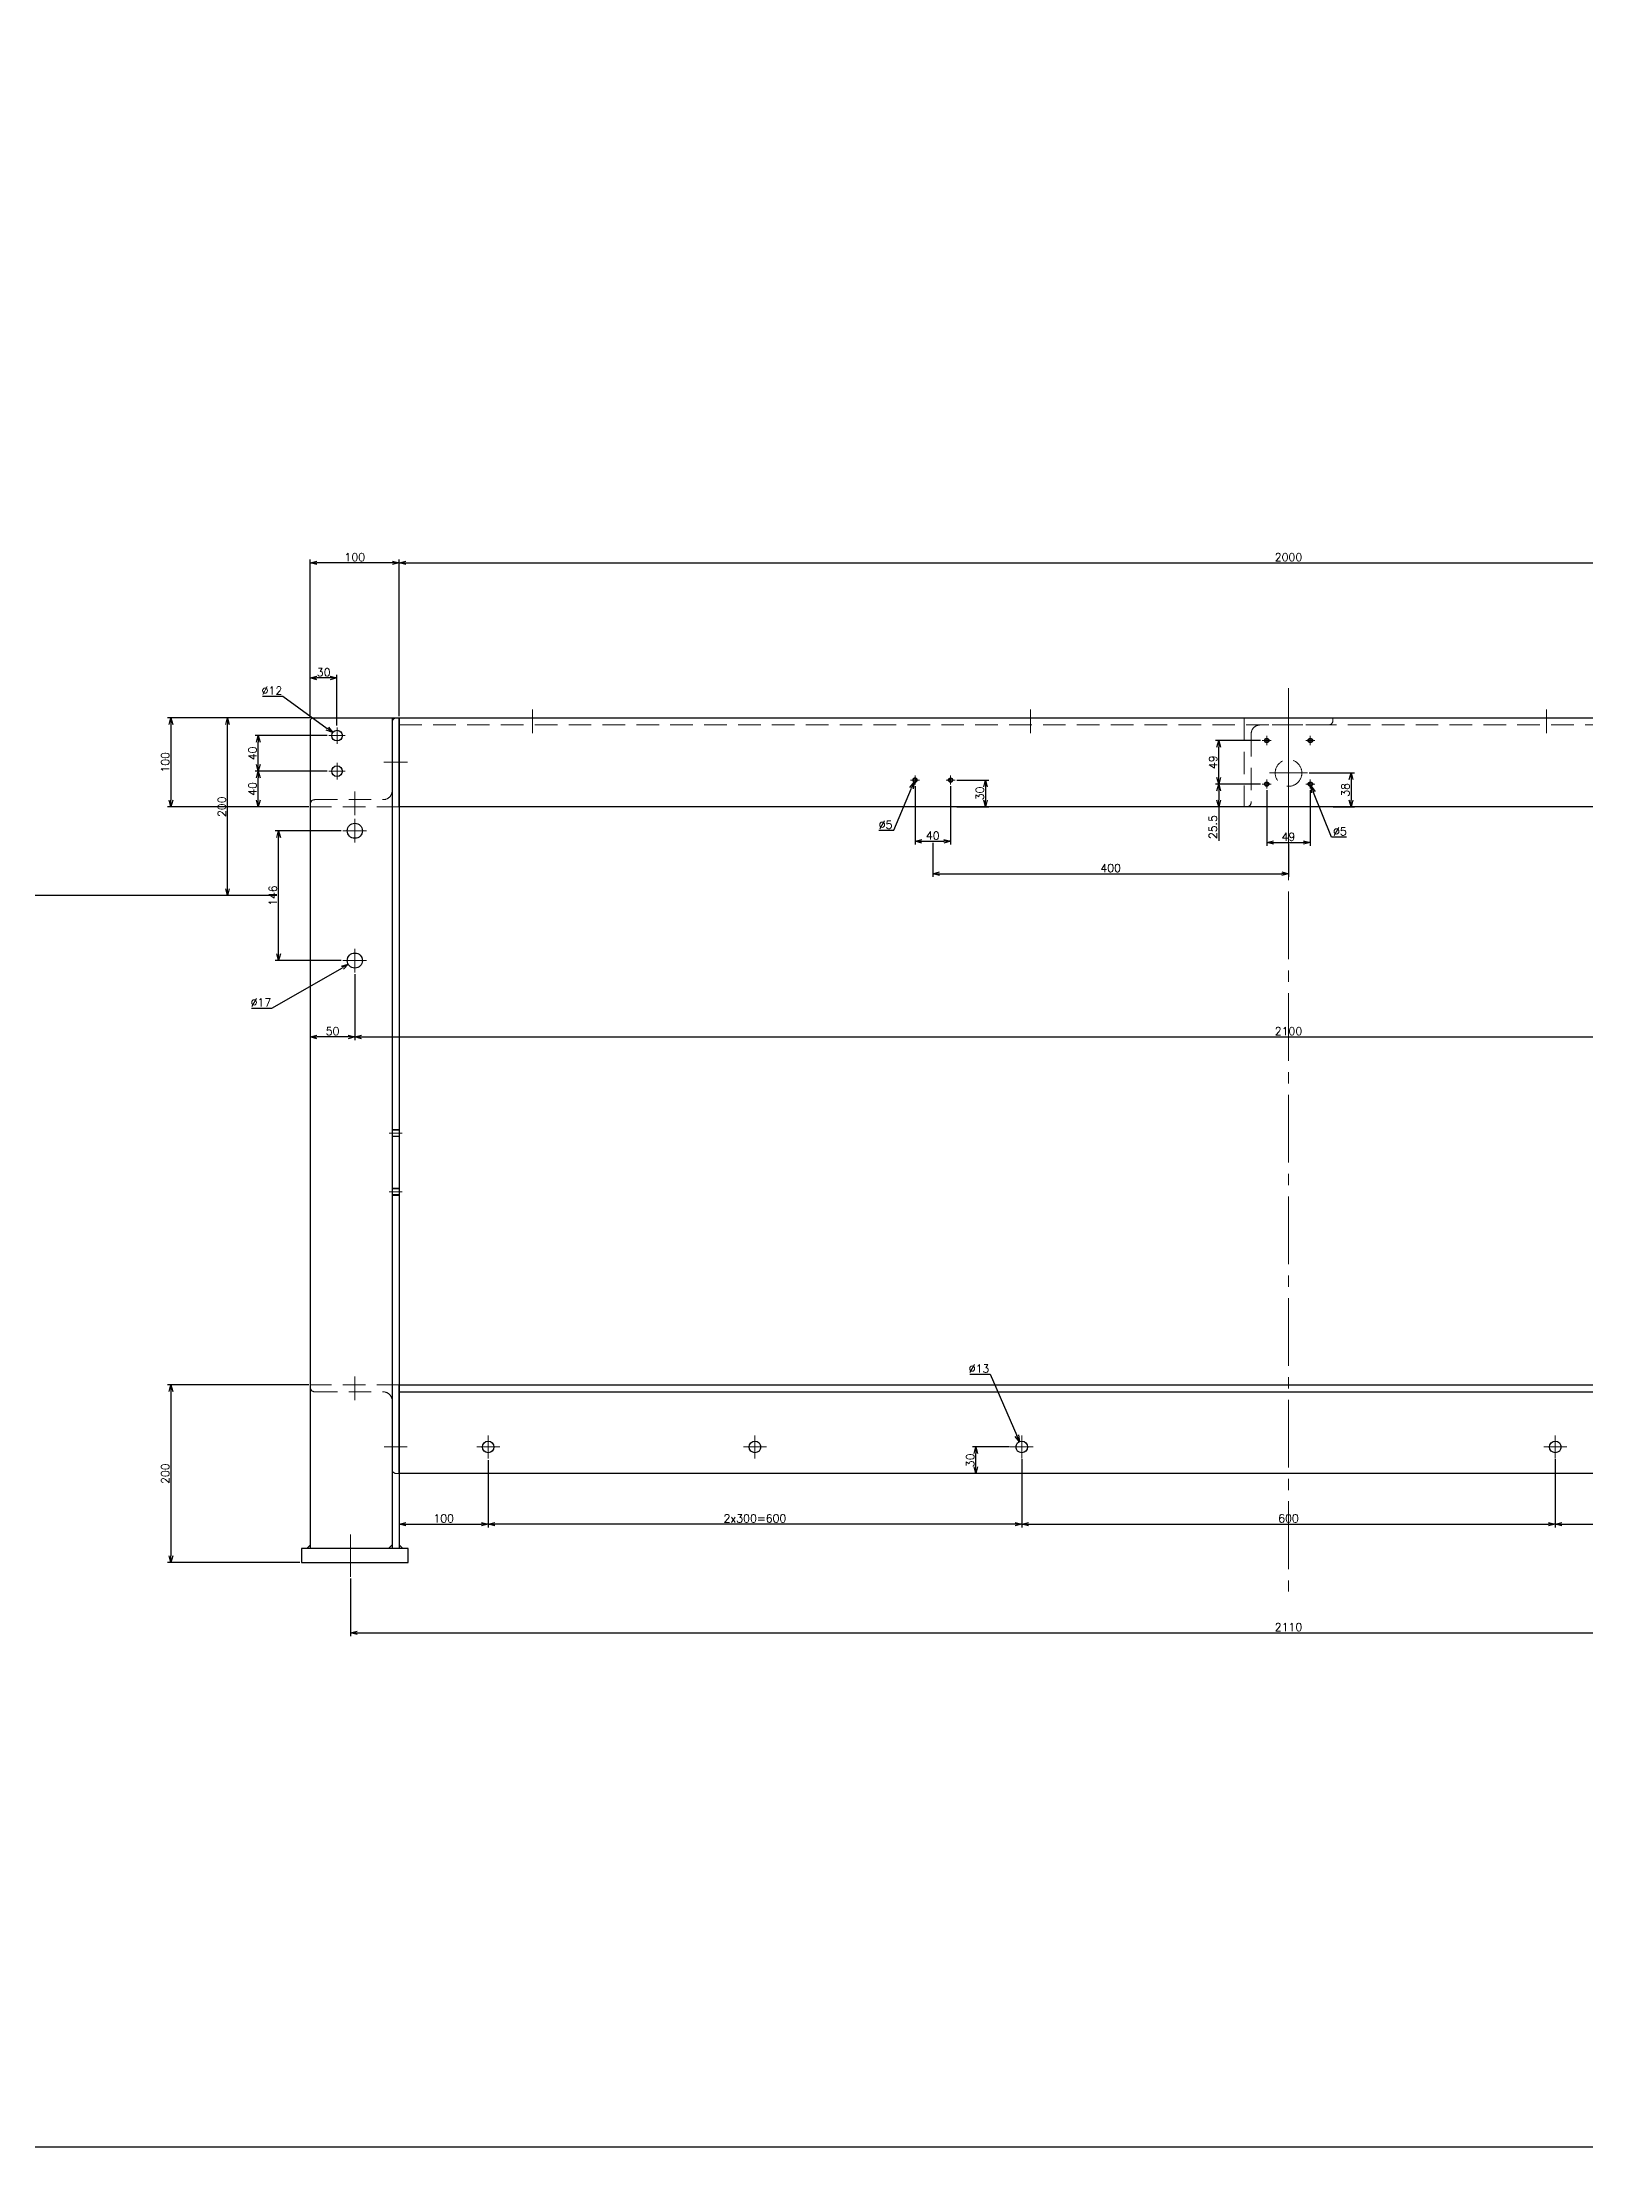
# Model space of a CAD drawing. Header units: millimetres. Extents: x -8731 to 85711, y -14522 to 31379.
# Drawn here: x -1410 to 326, y -12883 to -10516 of the extents above; entities that cross this region are included whole.
import ezdxf

# ---------------------------------------------------------------- set-up
doc = ezdxf.new("R2010")
doc.units = ezdxf.units.MM
doc.header["$LTSCALE"] = 4
doc.header["$PDMODE"] = 99
doc.header["$PDSIZE"] = 1
doc.linetypes.add('CENTER2', pattern=[28.575, 19.05, -3.175, 3.175, -3.175])
doc.linetypes.add('HIDDEN', pattern=[9.525, 6.35, -3.175])
for name, color, linetype, lineweight in [('04_HIDDEN', 2, 'HIDDEN', 13), ('05_CENTER', 4, 'CENTER2', 13), ('08_DIM', 3, 'Continuous', 13)]:
    doc.layers.add(name, color=color, linetype=linetype, lineweight=lineweight)
doc.styles.add('KSS_TXT', font='txt.shx', dxfattribs={"bigfont": 'extfont2.shx'})
doc.dimstyles.new('KSS_DIM', dxfattribs={"dimscale": 3, "dimtxt": 3, "dimasz": 2.5, "dimexe": 1.25, "dimexo": 0.625, "dimtad": 1, "dimdsep": 46, "dimtxsty": 'KSS_TXT', "dimblk": 'OPEN30', "dimcen": 0, "dimazin": 2, "dimtfac": 0.75, "dimtmove": 0, "dimatfit": 3, "dimldrblk": 'OPEN30', "dimfxl": 1, "dimtolj": 1, "dimarcsym": 0})
doc.dimstyles.new('KSS_DIM$3', dxfattribs={"dimscale": 3, "dimtxt": 3, "dimasz": 2.5, "dimexe": 1.25, "dimexo": 0.625, "dimtad": 1, "dimtih": 1, "dimtoh": 1, "dimdsep": 46, "dimtxsty": 'KSS_TXT', "dimblk": 'OPEN30', "dimcen": 0, "dimazin": 2, "dimtfac": 0.75, "dimtofl": 0, "dimtmove": 0, "dimatfit": 3, "dimldrblk": 'OPEN30', "dimfxl": 1, "dimtolj": 1, "dimarcsym": 0})

# ---------------------------------------------------------------- blocks, each defined once
blk = doc.blocks.new('_Open30')
at = {"color": 0, "linetype": 'ByBlock', "lineweight": -2}
for p, q in [((-1, 0.27), (0, 0)), ((0, 0), (-1, -0.27)), ((0, 0), (-1, 0))]:
    blk.add_line(p, q, dxfattribs=at)
blk = doc.blocks.new('*D882')
at = {"layer": '08_DIM', "color": 0, "lineweight": -2, "transparency": 16777216}
for p, q in [((291.9, -12109.8), (291.9, -12186.5)), ((891.9, -12110.7), (891.9, -12186.5)), ((299.4, -12182.7), (884.4, -12182.7))]:
    blk.add_line(p, q, dxfattribs=at)
at = {"layer": 'Defpoints', "color": 0, "transparency": 16777216}
for p in [(291.9, -12108), (891.9, -12108.8), (891.9, -12182.7)]:
    blk.add_point(p, dxfattribs=at)
at = {"layer": '08_DIM', "color": 0, "lineweight": -2, "transparency": 16777216, "xscale": 7.5, "yscale": 7.5, "zscale": 7.5, "rotation": 180}
blk.add_blockref('_Open30', (291.9, -12182.7), dxfattribs=at)
at = {"layer": '08_DIM', "color": 0, "lineweight": -2, "transparency": 16777216, "xscale": 7.5, "yscale": 7.5, "zscale": 7.5}
blk.add_blockref('_Open30', (891.9, -12182.7), dxfattribs=at)
at = {"layer": '08_DIM', "color": 0, "transparency": 16777216, "insert": (591.9, -12176.3), "char_height": 9, "attachment_point": 5, "style": 'KSS_TXT'}
blk.add_mtext('\\A1;2x300=600', dxfattribs=at)
blk = doc.blocks.new('*D883')
at = {"layer": '08_DIM', "color": 0, "lineweight": -2, "transparency": 16777216}
for p, q in [((-908.1, -12110.7), (-908.1, -12186.5)), ((-1008.1, -12147.8), (-1008.1, -12186.5)), ((-1000.6, -12182.7), (-915.6, -12182.7))]:
    blk.add_line(p, q, dxfattribs=at)
at = {"layer": 'Defpoints', "color": 0, "transparency": 16777216}
for p in [(-908.1, -12108.8), (-1008.1, -12145.9), (-908.1, -12182.7)]:
    blk.add_point(p, dxfattribs=at)
at = {"layer": '08_DIM', "color": 0, "lineweight": -2, "transparency": 16777216, "xscale": 7.5, "yscale": 7.5, "zscale": 7.5, "rotation": 180}
blk.add_blockref('_Open30', (-1008.1, -12182.7), dxfattribs=at)
at = {"layer": '08_DIM', "color": 0, "lineweight": -2, "transparency": 16777216, "xscale": 7.5, "yscale": 7.5, "zscale": 7.5}
blk.add_blockref('_Open30', (-908.1, -12182.7), dxfattribs=at)
at = {"layer": '08_DIM', "color": 0, "transparency": 16777216, "insert": (-958.1, -12176.3), "char_height": 9, "attachment_point": 5, "style": 'KSS_TXT'}
blk.add_mtext('\\A1;100', dxfattribs=at)
blk = doc.blocks.new('*D884')
at = {"layer": '08_DIM', "color": 0, "lineweight": -2, "transparency": 16777216}
for p, q in [((-366.6, -12014.2), (-343.7, -12014.2)), ((-343.7, -12014.2), (-313.7, -12083.1))]:
    blk.add_line(p, q, dxfattribs=at)
at = {"layer": 'Defpoints', "color": 0, "transparency": 16777216}
for p in [(-310.7, -12090), (-305.5, -12101.9)]:
    blk.add_point(p, dxfattribs=at)
at = {"layer": '08_DIM', "color": 0, "lineweight": -2, "transparency": 16777216, "xscale": 7.5, "yscale": 7.5, "zscale": 7.5, "rotation": 293.5794927946794}
blk.add_blockref('_Open30', (-310.7, -12090), dxfattribs=at)
at = {"layer": '08_DIM', "color": 0, "transparency": 16777216, "insert": (-356.1, -12007.8), "char_height": 9, "attachment_point": 5, "style": 'KSS_TXT'}
blk.add_mtext('\\A1;%%C13', dxfattribs=at)
blk = doc.blocks.new('*D885')
at = {"layer": '08_DIM', "color": 0, "lineweight": -2, "transparency": 16777216}
for p, q in [((-322, -12095.9), (-363.4, -12095.9)), ((-359.7, -12118.4), (-359.7, -12103.4)), ((-357.8, -12125.9), (-363.4, -12125.9))]:
    blk.add_line(p, q, dxfattribs=at)
at = {"layer": 'Defpoints', "color": 0, "transparency": 16777216}
for p in [(-359.7, -12095.9), (-320.1, -12095.9), (-355.9, -12125.9)]:
    blk.add_point(p, dxfattribs=at)
at = {"layer": '08_DIM', "color": 0, "lineweight": -2, "transparency": 16777216, "xscale": 7.5, "yscale": 7.5, "zscale": 7.5}
for p, rotation in [((-359.7, -12095.9), 90), ((-359.7, -12125.9), 270)]:
    blk.add_blockref('_Open30', p, dxfattribs=dict(at, rotation=rotation))
at = {"layer": '08_DIM', "color": 0, "transparency": 16777216, "insert": (-366, -12110.9), "char_height": 9, "attachment_point": 5, "rotation": 90, "style": 'KSS_TXT'}
blk.add_mtext('\\A1;30', dxfattribs=at)
blk = doc.blocks.new('*D886')
at = {"layer": '08_DIM', "color": 0, "lineweight": -2, "transparency": 16777216}
for p, q in [((-908.1, -12110.7), (-908.1, -12186.5)), ((-308.1, -12109.8), (-308.1, -12186.5)), ((-315.6, -12182.7), (-900.6, -12182.7))]:
    blk.add_line(p, q, dxfattribs=at)
at = {"layer": 'Defpoints', "color": 0, "transparency": 16777216}
for p in [(-908.1, -12108.8), (-308.1, -12108), (-908.1, -12182.7)]:
    blk.add_point(p, dxfattribs=at)
at = {"layer": '08_DIM', "color": 0, "lineweight": -2, "transparency": 16777216, "xscale": 7.5, "yscale": 7.5, "zscale": 7.5, "rotation": 180}
blk.add_blockref('_Open30', (-908.1, -12182.7), dxfattribs=at)
at = {"layer": '08_DIM', "color": 0, "lineweight": -2, "transparency": 16777216, "xscale": 7.5, "yscale": 7.5, "zscale": 7.5}
blk.add_blockref('_Open30', (-308.1, -12182.7), dxfattribs=at)
at = {"layer": '08_DIM', "color": 0, "transparency": 16777216, "insert": (-608.1, -12176.3), "char_height": 9, "attachment_point": 5, "style": 'KSS_TXT'}
blk.add_mtext('\\A1;2x300=600', dxfattribs=at)
blk = doc.blocks.new('*D887')
at = {"layer": '08_DIM', "color": 0, "lineweight": -2, "transparency": 16777216}
for p, q in [((-308.1, -12109.8), (-308.1, -12186.5)), ((291.9, -12110.7), (291.9, -12186.5)), ((-300.6, -12182.7), (284.4, -12182.7))]:
    blk.add_line(p, q, dxfattribs=at)
at = {"layer": 'Defpoints', "color": 0, "transparency": 16777216}
for p in [(-308.1, -12108), (291.9, -12108.8), (291.9, -12182.7)]:
    blk.add_point(p, dxfattribs=at)
at = {"layer": '08_DIM', "color": 0, "lineweight": -2, "transparency": 16777216, "xscale": 7.5, "yscale": 7.5, "zscale": 7.5, "rotation": 180}
blk.add_blockref('_Open30', (-308.1, -12182.7), dxfattribs=at)
at = {"layer": '08_DIM', "color": 0, "lineweight": -2, "transparency": 16777216, "xscale": 7.5, "yscale": 7.5, "zscale": 7.5}
blk.add_blockref('_Open30', (291.9, -12182.7), dxfattribs=at)
at = {"layer": '08_DIM', "color": 0, "transparency": 16777216, "insert": (-8.1, -12176.3), "char_height": 9, "attachment_point": 5, "style": 'KSS_TXT'}
blk.add_mtext('\\A1;600', dxfattribs=at)
blk = doc.blocks.new('*D1525')
at = {"layer": '08_DIM', "color": 0, "lineweight": -2, "transparency": 16777216}
for p, q in [((-1107.9, -11275.9), (-1268.6, -11275.9)), ((-1264.8, -11283.4), (-1264.8, -11368.4)), ((-1109.9, -11375.9), (-1268.6, -11375.9))]:
    blk.add_line(p, q, dxfattribs=at)
at = {"layer": 'Defpoints', "color": 0, "transparency": 16777216}
for p in [(-1106.1, -11275.9), (-1264.8, -11375.9), (-1108.1, -11375.9)]:
    blk.add_point(p, dxfattribs=at)
at = {"layer": '08_DIM', "color": 0, "lineweight": -2, "transparency": 16777216, "xscale": 7.5, "yscale": 7.5, "zscale": 7.5}
for p, rotation in [((-1264.8, -11275.9), 90), ((-1264.8, -11375.9), 270)]:
    blk.add_blockref('_Open30', p, dxfattribs=dict(at, rotation=rotation))
at = {"layer": '08_DIM', "color": 0, "transparency": 16777216, "insert": (-1271.2, -11325.9), "char_height": 9, "attachment_point": 5, "rotation": 90, "style": 'KSS_TXT'}
blk.add_mtext('\\A1;100', dxfattribs=at)
blk = doc.blocks.new('*D1536')
at = {"layer": '08_DIM', "color": 0, "lineweight": -2, "transparency": 16777216}
for p, q in [((-1151.2, -11602.3), (-1071.9, -11556.9)), ((-1174.1, -11602.3), (-1151.2, -11602.3))]:
    blk.add_line(p, q, dxfattribs=at)
at = {"layer": 'Defpoints', "color": 0, "transparency": 16777216}
for p in [(-1050.7, -11544.7), (-1065.4, -11553.1)]:
    blk.add_point(p, dxfattribs=at)
at = {"layer": '08_DIM', "color": 0, "lineweight": -2, "transparency": 16777216, "xscale": 7.5, "yscale": 7.5, "zscale": 7.5, "rotation": 29.81758323236708}
blk.add_blockref('_Open30', (-1065.4, -11553.1), dxfattribs=at)
at = {"layer": '08_DIM', "color": 0, "transparency": 16777216, "insert": (-1163.6, -11595.9), "char_height": 9, "attachment_point": 5, "style": 'KSS_TXT'}
blk.add_mtext('\\A1;%%C17', dxfattribs=at)
blk = doc.blocks.new('*D1648')
at = {"layer": '08_DIM', "color": 0, "lineweight": -2, "transparency": 16777216}
for p, q in [((-1145.7, -11475.9), (-1597.5, -11475.9)), ((-1593.7, -11768.4), (-1593.7, -11483.4)), ((-1929.7, -11775.9), (-1590, -11775.9))]:
    blk.add_line(p, q, dxfattribs=at)
at = {"layer": 'Defpoints', "color": 0, "transparency": 16777216}
for p in [(-1593.7, -11475.9), (-1143.8, -11475.9), (-1931.6, -11775.9)]:
    blk.add_point(p, dxfattribs=at)
at = {"layer": '08_DIM', "color": 0, "lineweight": -2, "transparency": 16777216, "xscale": 7.5, "yscale": 7.5, "zscale": 7.5}
for p, rotation in [((-1593.7, -11475.9), 90), ((-1593.7, -11775.9), 270)]:
    blk.add_blockref('_Open30', p, dxfattribs=dict(at, rotation=rotation))
at = {"layer": '08_DIM', "color": 0, "transparency": 16777216, "insert": (-1600.1, -11625.9), "char_height": 9, "attachment_point": 5, "rotation": 90, "style": 'KSS_TXT'}
blk.add_mtext('\\A1;300', dxfattribs=at)
blk = doc.blocks.new('*D1673')
at = {"layer": '08_DIM', "color": 0, "lineweight": -2, "transparency": 16777216}
for p, q in [((-1063.1, -12243.8), (-1063.1, -12308.6)), ((1046.9, -12243.8), (1046.9, -12308.6)), ((-1055.6, -12304.9), (1039.4, -12304.9))]:
    blk.add_line(p, q, dxfattribs=at)
at = {"layer": 'Defpoints', "color": 0, "transparency": 16777216}
for p in [(-1063.1, -12242), (1046.9, -12242), (1046.9, -12304.9)]:
    blk.add_point(p, dxfattribs=at)
at = {"layer": '08_DIM', "color": 0, "lineweight": -2, "transparency": 16777216, "xscale": 7.5, "yscale": 7.5, "zscale": 7.5, "rotation": 180}
blk.add_blockref('_Open30', (-1063.1, -12304.9), dxfattribs=at)
at = {"layer": '08_DIM', "color": 0, "lineweight": -2, "transparency": 16777216, "xscale": 7.5, "yscale": 7.5, "zscale": 7.5}
blk.add_blockref('_Open30', (1046.9, -12304.9), dxfattribs=at)
at = {"layer": '08_DIM', "color": 0, "transparency": 16777216, "insert": (-8.1, -12298.5), "char_height": 9, "attachment_point": 5, "style": 'KSS_TXT'}
blk.add_mtext('\\A1;2110', dxfattribs=at)
blk = doc.blocks.new('*D1686')
at = {"layer": '08_DIM', "color": 0, "lineweight": -2, "transparency": 16777216}
for p, q in [((-1109.9, -12025.9), (-1268.6, -12025.9)), ((-1264.8, -12033.4), (-1264.8, -12218.4)), ((-1119.9, -12225.9), (-1268.6, -12225.9))]:
    blk.add_line(p, q, dxfattribs=at)
at = {"layer": 'Defpoints', "color": 0, "transparency": 16777216}
for p in [(-1108.1, -12025.9), (-1264.8, -12225.9), (-1118.1, -12225.9)]:
    blk.add_point(p, dxfattribs=at)
at = {"layer": '08_DIM', "color": 0, "lineweight": -2, "transparency": 16777216, "xscale": 7.5, "yscale": 7.5, "zscale": 7.5}
for p, rotation in [((-1264.8, -12025.9), 90), ((-1264.8, -12225.9), 270)]:
    blk.add_blockref('_Open30', p, dxfattribs=dict(at, rotation=rotation))
at = {"layer": '08_DIM', "color": 0, "transparency": 16777216, "insert": (-1271.2, -12125.9), "char_height": 9, "attachment_point": 5, "rotation": 90, "style": 'KSS_TXT'}
blk.add_mtext('\\A1;200', dxfattribs=at)
blk = doc.blocks.new('*D1825')
at = {"layer": '08_DIM', "color": 0, "lineweight": -2, "transparency": 16777216}
for p, q in [((-1107.9, -11275.9), (-1204.9, -11275.9)), ((-1201.2, -11468.4), (-1201.2, -11283.4)), ((-1145.7, -11475.9), (-1204.9, -11475.9))]:
    blk.add_line(p, q, dxfattribs=at)
at = {"layer": 'Defpoints', "color": 0, "transparency": 16777216}
for p in [(-1201.2, -11275.9), (-1106.1, -11275.9), (-1143.8, -11475.9)]:
    blk.add_point(p, dxfattribs=at)
at = {"layer": '08_DIM', "color": 0, "lineweight": -2, "transparency": 16777216, "xscale": 7.5, "yscale": 7.5, "zscale": 7.5}
for p, rotation in [((-1201.2, -11275.9), 90), ((-1201.2, -11475.9), 270)]:
    blk.add_blockref('_Open30', p, dxfattribs=dict(at, rotation=rotation))
at = {"layer": '08_DIM', "color": 0, "transparency": 16777216, "insert": (-1207.6, -11375.9), "char_height": 9, "attachment_point": 5, "rotation": 90, "style": 'KSS_TXT'}
blk.add_mtext('\\A1;200', dxfattribs=at)
blk = doc.blocks.new('*D1826')
at = {"layer": '08_DIM', "color": 0, "lineweight": -2, "transparency": 16777216}
for p, q in [((-1073.3, -11402.9), (-1147.6, -11402.9)), ((-1143.8, -11541.4), (-1143.8, -11410.4)), ((-1073.3, -11548.9), (-1147.6, -11548.9))]:
    blk.add_line(p, q, dxfattribs=at)
at = {"layer": 'Defpoints', "color": 0, "transparency": 16777216}
for p in [(-1143.8, -11402.9), (-1071.4, -11402.9), (-1071.4, -11548.9)]:
    blk.add_point(p, dxfattribs=at)
at = {"layer": '08_DIM', "color": 0, "lineweight": -2, "transparency": 16777216, "xscale": 7.5, "yscale": 7.5, "zscale": 7.5}
for p, rotation in [((-1143.8, -11402.9), 90), ((-1143.8, -11548.9), 270)]:
    blk.add_blockref('_Open30', p, dxfattribs=dict(at, rotation=rotation))
at = {"layer": '08_DIM', "color": 0, "transparency": 16777216, "insert": (-1150.2, -11475.9), "char_height": 9, "attachment_point": 5, "rotation": 90, "style": 'KSS_TXT'}
blk.add_mtext('\\A1;146', dxfattribs=at)
blk = doc.blocks.new('*D1827')
at = {"layer": '08_DIM', "color": 0, "lineweight": -2, "transparency": 16777216}
for p, q in [((-1108.1, -11564.1), (-1108.1, -11638.5)), ((-1058.1, -11564.1), (-1058.1, -11638.5)), ((-1065.6, -11634.7), (-1100.6, -11634.7))]:
    blk.add_line(p, q, dxfattribs=at)
at = {"layer": 'Defpoints', "color": 0, "transparency": 16777216}
for p in [(-1108.1, -11562.2), (-1058.1, -11562.2), (-1108.1, -11634.7)]:
    blk.add_point(p, dxfattribs=at)
at = {"layer": '08_DIM', "color": 0, "lineweight": -2, "transparency": 16777216, "xscale": 7.5, "yscale": 7.5, "zscale": 7.5, "rotation": 180}
blk.add_blockref('_Open30', (-1108.1, -11634.7), dxfattribs=at)
at = {"layer": '08_DIM', "color": 0, "lineweight": -2, "transparency": 16777216, "xscale": 7.5, "yscale": 7.5, "zscale": 7.5}
blk.add_blockref('_Open30', (-1058.1, -11634.7), dxfattribs=at)
at = {"layer": '08_DIM', "color": 0, "transparency": 16777216, "insert": (-1083.1, -11628.3), "char_height": 9, "attachment_point": 5, "style": 'KSS_TXT'}
blk.add_mtext('\\A1;50', dxfattribs=at)
blk = doc.blocks.new('*D1828')
at = {"layer": '08_DIM', "color": 0, "lineweight": -2, "transparency": 16777216}
for p, q in [((-1058.1, -11564.1), (-1058.1, -11638.5)), ((1041.9, -11564.1), (1041.9, -11638.5)), ((-1050.6, -11634.7), (1034.4, -11634.7))]:
    blk.add_line(p, q, dxfattribs=at)
at = {"layer": 'Defpoints', "color": 0, "transparency": 16777216}
for p in [(-1058.1, -11562.2), (1041.9, -11562.2), (1041.9, -11634.7)]:
    blk.add_point(p, dxfattribs=at)
at = {"layer": '08_DIM', "color": 0, "lineweight": -2, "transparency": 16777216, "xscale": 7.5, "yscale": 7.5, "zscale": 7.5, "rotation": 180}
blk.add_blockref('_Open30', (-1058.1, -11634.7), dxfattribs=at)
at = {"layer": '08_DIM', "color": 0, "lineweight": -2, "transparency": 16777216, "xscale": 7.5, "yscale": 7.5, "zscale": 7.5}
blk.add_blockref('_Open30', (1041.9, -11634.7), dxfattribs=at)
at = {"layer": '08_DIM', "color": 0, "transparency": 16777216, "insert": (-8.1, -11628.3), "char_height": 9, "attachment_point": 5, "style": 'KSS_TXT'}
blk.add_mtext('\\A1;2100', dxfattribs=at)
blk = doc.blocks.new('*D1829')
at = {"layer": '08_DIM', "color": 0, "lineweight": -2, "transparency": 16777216}
for p, q in [((-1008.1, -11274), (-1008.1, -11097.8)), ((991.9, -11274), (991.9, -11097.8)), ((-1000.6, -11101.6), (984.4, -11101.6))]:
    blk.add_line(p, q, dxfattribs=at)
at = {"layer": 'Defpoints', "color": 0, "transparency": 16777216}
for p in [(991.9, -11101.6), (-1008.1, -11275.9), (991.9, -11275.9)]:
    blk.add_point(p, dxfattribs=at)
at = {"layer": '08_DIM', "color": 0, "lineweight": -2, "transparency": 16777216, "xscale": 7.5, "yscale": 7.5, "zscale": 7.5, "rotation": 180}
blk.add_blockref('_Open30', (-1008.1, -11101.6), dxfattribs=at)
at = {"layer": '08_DIM', "color": 0, "lineweight": -2, "transparency": 16777216, "xscale": 7.5, "yscale": 7.5, "zscale": 7.5}
blk.add_blockref('_Open30', (991.9, -11101.6), dxfattribs=at)
at = {"layer": '08_DIM', "color": 0, "transparency": 16777216, "insert": (-8.1, -11095.2), "char_height": 9, "attachment_point": 5, "style": 'KSS_TXT'}
blk.add_mtext('\\A1;2000', dxfattribs=at)
blk = doc.blocks.new('*D1830')
at = {"layer": '08_DIM', "color": 0, "lineweight": -2, "transparency": 16777216}
for p, q in [((-1108.1, -11276), (-1108.1, -11097.8)), ((-1008.1, -11274), (-1008.1, -11097.8)), ((-1015.6, -11101.6), (-1100.6, -11101.6))]:
    blk.add_line(p, q, dxfattribs=at)
at = {"layer": 'Defpoints', "color": 0, "transparency": 16777216}
for p in [(-1108.1, -11101.6), (-1108.1, -11277.9), (-1008.1, -11275.9)]:
    blk.add_point(p, dxfattribs=at)
at = {"layer": '08_DIM', "color": 0, "lineweight": -2, "transparency": 16777216, "xscale": 7.5, "yscale": 7.5, "zscale": 7.5, "rotation": 180}
blk.add_blockref('_Open30', (-1108.1, -11101.6), dxfattribs=at)
at = {"layer": '08_DIM', "color": 0, "lineweight": -2, "transparency": 16777216, "xscale": 7.5, "yscale": 7.5, "zscale": 7.5}
blk.add_blockref('_Open30', (-1008.1, -11101.6), dxfattribs=at)
at = {"layer": '08_DIM', "color": 0, "transparency": 16777216, "insert": (-1058.1, -11095.2), "char_height": 9, "attachment_point": 5, "style": 'KSS_TXT'}
blk.add_mtext('\\A1;100', dxfattribs=at)
blk = doc.blocks.new('*D1831')
at = {"layer": '08_DIM', "color": 0, "lineweight": -2, "transparency": 16777216}
for p, q in [((-39.5, -11301.4), (-90.3, -11301.4)), ((-86.6, -11342.9), (-86.6, -11308.9)), ((-39.5, -11350.4), (-90.3, -11350.4))]:
    blk.add_line(p, q, dxfattribs=at)
at = {"layer": 'Defpoints', "color": 0, "transparency": 16777216}
for p in [(-86.6, -11301.4), (-37.6, -11301.4), (-37.6, -11350.4)]:
    blk.add_point(p, dxfattribs=at)
at = {"layer": '08_DIM', "color": 0, "lineweight": -2, "transparency": 16777216, "xscale": 7.5, "yscale": 7.5, "zscale": 7.5}
for p, rotation in [((-86.6, -11301.4), 90), ((-86.6, -11350.4), 270)]:
    blk.add_blockref('_Open30', p, dxfattribs=dict(at, rotation=rotation))
at = {"layer": '08_DIM', "color": 0, "transparency": 16777216, "insert": (-92.9, -11325.9), "char_height": 9, "attachment_point": 5, "rotation": 90, "style": 'KSS_TXT'}
blk.add_mtext('\\A1;49', dxfattribs=at)
blk = doc.blocks.new('*D1832')
at = {"layer": '08_DIM', "color": 0, "lineweight": -2, "transparency": 16777216}
for p, q in [((-39.5, -11350.4), (-90.3, -11350.4)), ((-86.6, -11357.9), (-86.6, -11368.4)), ((-39.5, -11375.9), (-90.3, -11375.9)), ((-86.6, -11375.9), (-86.6, -11414.2))]:
    blk.add_line(p, q, dxfattribs=at)
at = {"layer": 'Defpoints', "color": 0, "transparency": 16777216}
for p in [(-37.6, -11350.4), (-86.6, -11375.9), (-37.6, -11375.9)]:
    blk.add_point(p, dxfattribs=at)
at = {"layer": '08_DIM', "color": 0, "lineweight": -2, "transparency": 16777216, "xscale": 7.5, "yscale": 7.5, "zscale": 7.5}
for p, rotation in [((-86.6, -11350.4), 90), ((-86.6, -11375.9), 270)]:
    blk.add_blockref('_Open30', p, dxfattribs=dict(at, rotation=rotation))
at = {"layer": '08_DIM', "color": 0, "transparency": 16777216, "insert": (-93, -11398.8), "char_height": 9, "attachment_point": 5, "rotation": 90, "style": 'KSS_TXT'}
blk.add_mtext('\\A1;25.5', dxfattribs=at)
blk = doc.blocks.new('*D1833')
at = {"layer": '08_DIM', "color": 0, "lineweight": -2, "transparency": 16777216}
for p, q in [((15.1, -11337.9), (66.1, -11337.9)), ((62.3, -11345.4), (62.3, -11368.4)), ((42.1, -11375.9), (66.1, -11375.9))]:
    blk.add_line(p, q, dxfattribs=at)
at = {"layer": 'Defpoints', "color": 0, "transparency": 16777216}
for p in [(13.2, -11337.9), (40.3, -11375.9), (62.3, -11375.9)]:
    blk.add_point(p, dxfattribs=at)
at = {"layer": '08_DIM', "color": 0, "lineweight": -2, "transparency": 16777216, "xscale": 7.5, "yscale": 7.5, "zscale": 7.5}
for p, rotation in [((62.3, -11337.9), 90), ((62.3, -11375.9), 270)]:
    blk.add_blockref('_Open30', p, dxfattribs=dict(at, rotation=rotation))
at = {"layer": '08_DIM', "color": 0, "transparency": 16777216, "insert": (55.9, -11356.9), "char_height": 9, "attachment_point": 5, "rotation": 90, "style": 'KSS_TXT'}
blk.add_mtext('\\A1;38', dxfattribs=at)
blk = doc.blocks.new('*D1834')
at = {"layer": '08_DIM', "color": 0, "lineweight": -2, "transparency": 16777216}
for p, q in [((-32.6, -11357.4), (-32.6, -11419.8)), ((16.4, -11357.4), (16.4, -11419.8)), ((-25.1, -11416.1), (8.9, -11416.1))]:
    blk.add_line(p, q, dxfattribs=at)
at = {"layer": 'Defpoints', "color": 0, "transparency": 16777216}
for p in [(-32.6, -11355.5), (16.4, -11355.5), (16.4, -11416.1)]:
    blk.add_point(p, dxfattribs=at)
at = {"layer": '08_DIM', "color": 0, "lineweight": -2, "transparency": 16777216, "xscale": 7.5, "yscale": 7.5, "zscale": 7.5, "rotation": 180}
blk.add_blockref('_Open30', (-32.6, -11416.1), dxfattribs=at)
at = {"layer": '08_DIM', "color": 0, "lineweight": -2, "transparency": 16777216, "xscale": 7.5, "yscale": 7.5, "zscale": 7.5}
blk.add_blockref('_Open30', (16.4, -11416.1), dxfattribs=at)
at = {"layer": '08_DIM', "color": 0, "transparency": 16777216, "insert": (-8.1, -11409.7), "char_height": 9, "attachment_point": 5, "style": 'KSS_TXT'}
blk.add_mtext('\\A1;49', dxfattribs=at)
blk = doc.blocks.new('A$C448B04A9_1_1_1')
at = {"color": 0}
for p, q in [((3, 100), (0, 100)), ((0, 0), (0, 100)), ((8, 18), (8, 95)), ((0, 0), (100, 0)), ((95, 8), (18, 8)), ((100, 3), (100, 0))]:
    blk.add_line(p, q, dxfattribs=at)
for centre, radius, start, end in [((3, 95), 5, 0, 90), ((18, 18), 10, 180, 270), ((95, 3), 5, 0, 90)]:
    blk.add_arc(centre, radius, start, end, dxfattribs=at)
blk = doc.blocks.new('M5tz_1_1_1')
at = {"color": 0}
for radius in [2.5, 2.5, 2]:
    blk.add_circle((0, 0), radius, dxfattribs=at)
blk.add_circle((0, 0), 2)
at = {"layer": '05_CENTER'}
for p, q in [((5.1, 0), (-5.1, 0)), ((0, -5.1), (0, 5.1))]:
    blk.add_line(p, q, dxfattribs=at)
blk = doc.blocks.new('A$C07C31A19_1_1_1')
at = {"color": 0}
for p, q in [((-1008, 950), (-1008, 16)), ((1008, 950), (1008, 16)), ((-1000, 192), (1000, 192))]:
    blk.add_line(p, q, dxfattribs=at)
for points in [[(-1098, 950), (-1000, 950), (-1000, 16), (-1100, 16), (-1100, 948)], [(-1000, 950), (1000, 950), (1000, 850), (-1000, 850)], [(1090, 950), (1000, 950), (1000, 16), (1100, 16), (1100, 940)], [(-1000, 200), (1000, 200), (1000, 100), (-1000, 100)], [(-1110, 0), (-990, 0), (-990, 16), (-1110, 16)], [(1110, 0), (990, 0), (990, 16), (1110, 16)]]:
    blk.add_lwpolyline(points, close=True, dxfattribs=at)
for centre, radius in [((-1070, 930), 6), ((-1070, 890), 6), ((-1050, 823), 8.5), ((1050, 823), 8.5), ((-1050, 677), 8.5), ((1050, 677), 8.5), ((-900, 130), 6.5), ((-600, 130), 6.5), ((-300, 130), 6.5), ((300, 130), 6.5), ((600, 130), 6.5), ((900, 130), 6.5)]:
    blk.add_circle(centre, radius, dxfattribs=at)
at = {"layer": '04_HIDDEN'}
for p, q in [((-1000, 942), (1000, 942)), ((-1000, 487), (-1008, 487)), ((-1000, 486.2), (-1008, 486.2)), ((-1000, 479.7), (-1008, 479.7)), ((-1000, 479), (-1008, 479)), ((1000, 487), (1008, 487)), ((1000, 486.2), (1008, 486.2)), ((1000, 479.7), (1008, 479.7)), ((1000, 479), (1008, 479)), ((-1000, 421), (-1008, 421)), ((-1000, 420.3), (-1008, 420.3)), ((-1000, 413.8), (-1008, 413.8)), ((-1000, 413), (-1008, 413)), ((1000, 421), (1008, 421)), ((1000, 420.3), (1008, 420.3)), ((1000, 413.8), (1008, 413.8)), ((1000, 413), (1008, 413))]:
    blk.add_line(p, q, dxfattribs=at)
blk.add_circle((0, 888), 15, dxfattribs=at)
at = {"layer": '05_CENTER'}
for p, q in [((0, 983.3), (0, -32.6)), ((-850, 932.7), (-850, 959.4)), ((-290, 932.7), (-290, 959.4)), ((290, 932.7), (290, 959.4)), ((850, 932.7), (850, 959.4)), ((-1060.7, 930), (-1079.3, 930)), ((-1070, 920.7), (-1070, 939.3)), ((-990.7, 900), (-1017.4, 900)), ((0, 866.7), (0, 909.3)), ((990.7, 900), (1017.4, 900)), ((-1060.7, 890), (-1079.3, 890)), ((-1070, 880.7), (-1070, 899.3)), ((21.3, 888), (-21.3, 888)), ((-1050, 840.7), (-1050, 867.3)), ((1050, 840.7), (1050, 867.3)), ((-1050, 809.7), (-1050, 836.3)), ((1050, 809.7), (1050, 836.3)), ((-1036.7, 823), (-1063.3, 823)), ((1036.7, 823), (1063.3, 823)), ((-1050, 663.7), (-1050, 690.3)), ((1050, 663.7), (1050, 690.3)), ((-1036.7, 677), (-1063.3, 677)), ((1036.7, 677), (1063.3, 677)), ((-996.6, 483), (-1011.4, 483)), ((996.6, 483), (1011.4, 483)), ((-996.6, 417), (-1011.4, 417)), ((996.6, 417), (1011.4, 417)), ((-1050, 182.7), (-1050, 209.3)), ((1050, 182.7), (1050, 209.3)), ((-900, 117.1), (-900, 142.9)), ((-600, 117.1), (-600, 142.9)), ((-300, 117.1), (-300, 142.9)), ((300, 117.1), (300, 142.9)), ((600, 117.1), (600, 142.9)), ((900, 117.1), (900, 142.9)), ((-1017, 130), (-991.3, 130)), ((-887.1, 130), (-912.9, 130)), ((-587.1, 130), (-612.9, 130)), ((-287.1, 130), (-312.9, 130)), ((287.1, 130), (312.9, 130)), ((587.1, 130), (612.9, 130)), ((887.1, 130), (912.9, 130)), ((1017, 130), (991.3, 130)), ((-1055, -16.1), (-1055, 31.6)), ((1055, -16.1), (1055, 31.6))]:
    blk.add_line(p, q, dxfattribs=at)
at = {"layer": '08_DIM'}
for points in [[(-1100, 16), (-1104, 16), (-1100, 20), (-1100, 20)], [(-1008, 16), (-1012, 16), (-1008, 20), (-1008, 20)], [(-1000, 16), (-996, 16), (-1000, 20), (-1000, 20)], [(1000, 16), (996, 16), (1000, 20), (1000, 20)], [(1008, 16), (1012, 16), (1008, 20), (1008, 20)], [(1100, 16), (1104, 16), (1100, 20), (1100, 20)]]:
    blk.add_lwpolyline(points, close=True, dxfattribs=at)
for p in [(-24.5, 924.5), (24.5, 924.5), (-380, 880), (-24.5, 875.5), (24.5, 875.5)]:
    blk.add_blockref('M5tz_1_1_1', p)
at = {"xscale": -1}
blk.add_blockref('M5tz_1_1_1', (-420, 880), dxfattribs=at)
at = {"layer": '04_HIDDEN', "xscale": -1}
blk.add_blockref('A$C448B04A9_1_1_1', (-1000, 850), dxfattribs=at)
at = {"layer": '04_HIDDEN', "xscale": -1, "rotation": 180}
for p in [(-50, 950), (1000, 200)]:
    blk.add_blockref('A$C448B04A9_1_1_1', p, dxfattribs=at)
at = {"layer": '04_HIDDEN'}
blk.add_blockref('A$C448B04A9_1_1_1', (1000, 850), dxfattribs=at)
at = {"layer": '04_HIDDEN', "rotation": 180}
blk.add_blockref('A$C448B04A9_1_1_1', (-1000, 200), dxfattribs=at)
blk = doc.blocks.new('*D2280')
at = {"layer": '08_DIM', "color": 0, "lineweight": -2, "transparency": 16777216}
for p, q in [((-1089.3, -11335.9), (-1170.3, -11335.9)), ((-1166.6, -11368.4), (-1166.6, -11343.4)), ((-1109.9, -11375.9), (-1170.3, -11375.9))]:
    blk.add_line(p, q, dxfattribs=at)
at = {"layer": 'Defpoints', "color": 0, "transparency": 16777216}
for p in [(-1166.6, -11335.9), (-1087.4, -11335.9), (-1108.1, -11375.9)]:
    blk.add_point(p, dxfattribs=at)
at = {"layer": '08_DIM', "color": 0, "lineweight": -2, "transparency": 16777216, "xscale": 7.5, "yscale": 7.5, "zscale": 7.5}
for p, rotation in [((-1166.6, -11335.9), 90), ((-1166.6, -11375.9), 270)]:
    blk.add_blockref('_Open30', p, dxfattribs=dict(at, rotation=rotation))
at = {"layer": '08_DIM', "color": 0, "transparency": 16777216, "insert": (-1173, -11355.9), "char_height": 9, "attachment_point": 5, "rotation": 90, "style": 'KSS_TXT'}
blk.add_mtext('\\A1;40', dxfattribs=at)
blk = doc.blocks.new('*D2281')
at = {"layer": '08_DIM', "color": 0, "lineweight": -2, "transparency": 16777216}
for p, q in [((-1108.1, -11276), (-1108.1, -11227.4)), ((-1085.6, -11231.1), (-1100.6, -11231.1)), ((-1078.1, -11284.7), (-1078.1, -11227.4))]:
    blk.add_line(p, q, dxfattribs=at)
at = {"layer": 'Defpoints', "color": 0, "transparency": 16777216}
for p in [(-1108.1, -11231.1), (-1108.1, -11277.9), (-1078.1, -11286.6)]:
    blk.add_point(p, dxfattribs=at)
at = {"layer": '08_DIM', "color": 0, "lineweight": -2, "transparency": 16777216, "xscale": 7.5, "yscale": 7.5, "zscale": 7.5, "rotation": 180}
blk.add_blockref('_Open30', (-1108.1, -11231.1), dxfattribs=at)
at = {"layer": '08_DIM', "color": 0, "lineweight": -2, "transparency": 16777216, "xscale": 7.5, "yscale": 7.5, "zscale": 7.5}
blk.add_blockref('_Open30', (-1078.1, -11231.1), dxfattribs=at)
at = {"layer": '08_DIM', "color": 0, "transparency": 16777216, "insert": (-1093.1, -11224.7), "char_height": 9, "attachment_point": 5, "style": 'KSS_TXT'}
blk.add_mtext('\\A1;30', dxfattribs=at)
blk = doc.blocks.new('*D3507')
at = {"layer": '08_DIM', "color": 0, "lineweight": -2, "transparency": 16777216}
for p, q in [((-428.1, -11352.9), (-428.1, -11418.5)), ((-388.1, -11352.9), (-388.1, -11418.5)), ((-420.6, -11414.7), (-395.6, -11414.7))]:
    blk.add_line(p, q, dxfattribs=at)
at = {"layer": 'Defpoints', "color": 0, "transparency": 16777216}
for p in [(-428.1, -11351), (-388.1, -11351), (-388.1, -11414.7)]:
    blk.add_point(p, dxfattribs=at)
at = {"layer": '08_DIM', "color": 0, "lineweight": -2, "transparency": 16777216, "xscale": 7.5, "yscale": 7.5, "zscale": 7.5, "rotation": 180}
blk.add_blockref('_Open30', (-428.1, -11414.7), dxfattribs=at)
at = {"layer": '08_DIM', "color": 0, "lineweight": -2, "transparency": 16777216, "xscale": 7.5, "yscale": 7.5, "zscale": 7.5}
blk.add_blockref('_Open30', (-388.1, -11414.7), dxfattribs=at)
at = {"layer": '08_DIM', "color": 0, "transparency": 16777216, "insert": (-408.1, -11408.4), "char_height": 9, "attachment_point": 5, "style": 'KSS_TXT'}
blk.add_mtext('\\A1;40', dxfattribs=at)
blk = doc.blocks.new('*D3508')
at = {"layer": '08_DIM', "color": 0, "lineweight": -2, "transparency": 16777216}
for p, q in [((-408.1, -11416.6), (-408.1, -11454.9)), ((-8.1, -11417.9), (-8.1, -11454.9)), ((-400.6, -11451.2), (-15.6, -11451.2))]:
    blk.add_line(p, q, dxfattribs=at)
at = {"layer": 'Defpoints', "color": 0, "transparency": 16777216}
for p in [(-408.1, -11414.7), (-8.1, -11416.1), (-8.1, -11451.2)]:
    blk.add_point(p, dxfattribs=at)
at = {"layer": '08_DIM', "color": 0, "lineweight": -2, "transparency": 16777216, "xscale": 7.5, "yscale": 7.5, "zscale": 7.5, "rotation": 180}
blk.add_blockref('_Open30', (-408.1, -11451.2), dxfattribs=at)
at = {"layer": '08_DIM', "color": 0, "lineweight": -2, "transparency": 16777216, "xscale": 7.5, "yscale": 7.5, "zscale": 7.5}
blk.add_blockref('_Open30', (-8.1, -11451.2), dxfattribs=at)
at = {"layer": '08_DIM', "color": 0, "transparency": 16777216, "insert": (-208.1, -11444.8), "char_height": 9, "attachment_point": 5, "style": 'KSS_TXT'}
blk.add_mtext('\\A1;400', dxfattribs=at)
blk = doc.blocks.new('*D3509')
at = {"layer": '08_DIM', "color": 0, "lineweight": -2, "transparency": 16777216}
for p, q in [((-381.1, -11345.9), (-345.1, -11345.9)), ((-348.8, -11353.4), (-348.8, -11368.4)), ((-381.1, -11375.9), (-345.1, -11375.9))]:
    blk.add_line(p, q, dxfattribs=at)
at = {"layer": 'Defpoints', "color": 0, "transparency": 16777216}
for p in [(-383, -11345.9), (-383, -11375.9), (-348.8, -11375.9)]:
    blk.add_point(p, dxfattribs=at)
at = {"layer": '08_DIM', "color": 0, "lineweight": -2, "transparency": 16777216, "xscale": 7.5, "yscale": 7.5, "zscale": 7.5}
for p, rotation in [((-348.8, -11345.9), 90), ((-348.8, -11375.9), 270)]:
    blk.add_blockref('_Open30', p, dxfattribs=dict(at, rotation=rotation))
at = {"layer": '08_DIM', "color": 0, "transparency": 16777216, "insert": (-355.2, -11360.9), "char_height": 9, "attachment_point": 5, "rotation": 90, "style": 'KSS_TXT'}
blk.add_mtext('\\A1;30', dxfattribs=at)
blk = doc.blocks.new('*D3907')
at = {"layer": '08_DIM', "color": 0, "lineweight": -2, "transparency": 16777216}
for p, q in [((-1089.3, -11295.9), (-1170.3, -11295.9)), ((-1166.6, -11328.4), (-1166.6, -11303.4)), ((-1089.3, -11335.9), (-1170.3, -11335.9))]:
    blk.add_line(p, q, dxfattribs=at)
at = {"layer": 'Defpoints', "color": 0, "transparency": 16777216}
for p in [(-1166.6, -11295.9), (-1087.4, -11295.9), (-1087.4, -11335.9)]:
    blk.add_point(p, dxfattribs=at)
at = {"layer": '08_DIM', "color": 0, "lineweight": -2, "transparency": 16777216, "xscale": 7.5, "yscale": 7.5, "zscale": 7.5}
for p, rotation in [((-1166.6, -11295.9), 90), ((-1166.6, -11335.9), 270)]:
    blk.add_blockref('_Open30', p, dxfattribs=dict(at, rotation=rotation))
at = {"layer": '08_DIM', "color": 0, "transparency": 16777216, "insert": (-1173, -11315.9), "char_height": 9, "attachment_point": 5, "rotation": 90, "style": 'KSS_TXT'}
blk.add_mtext('\\A1;40', dxfattribs=at)
blk = doc.blocks.new('*D3908')
at = {"layer": '08_DIM', "color": 0, "lineweight": -2, "transparency": 16777216}
for p, q in [((-1161.8, -11251.7), (-1138.9, -11251.7)), ((-1138.9, -11251.7), (-1089, -11288))]:
    blk.add_line(p, q, dxfattribs=at)
at = {"layer": 'Defpoints', "color": 0, "transparency": 16777216}
for p in [(-1082.9, -11292.4), (-1073.2, -11299.4)]:
    blk.add_point(p, dxfattribs=at)
at = {"layer": '08_DIM', "color": 0, "lineweight": -2, "transparency": 16777216, "xscale": 7.5, "yscale": 7.5, "zscale": 7.5, "rotation": 323.9921856222769}
blk.add_blockref('_Open30', (-1082.9, -11292.4), dxfattribs=at)
at = {"layer": '08_DIM', "color": 0, "transparency": 16777216, "insert": (-1151.3, -11245.3), "char_height": 9, "attachment_point": 5, "style": 'KSS_TXT'}
blk.add_mtext('\\A1;%%C12', dxfattribs=at)
blk = doc.blocks.new('*D4002')
at = {"layer": '08_DIM', "color": 0, "lineweight": -2, "transparency": 16777216}
for p, q in [((40.3, -11410), (20.2, -11359.7)), ((57.2, -11410), (40.3, -11410))]:
    blk.add_line(p, q, dxfattribs=at)
at = {"layer": 'Defpoints', "color": 0, "transparency": 16777216}
for p in [(15.5, -11348.1), (17.4, -11352.7)]:
    blk.add_point(p, dxfattribs=at)
at = {"layer": '08_DIM', "color": 0, "lineweight": -2, "transparency": 16777216, "xscale": 7.5, "yscale": 7.5, "zscale": 7.5, "rotation": 111.8175127041578}
blk.add_blockref('_Open30', (17.4, -11352.7), dxfattribs=at)
at = {"layer": '08_DIM', "color": 0, "transparency": 16777216, "insert": (49.7, -11403.6), "char_height": 9, "attachment_point": 5, "style": 'KSS_TXT'}
blk.add_mtext('\\A1;%%C5', dxfattribs=at)
blk = doc.blocks.new('*D4003')
at = {"layer": '08_DIM', "color": 0, "lineweight": -2, "transparency": 16777216}
for p, q in [((-451.8, -11402.4), (-431.9, -11355.1)), ((-468.7, -11402.4), (-451.8, -11402.4))]:
    blk.add_line(p, q, dxfattribs=at)
at = {"layer": 'Defpoints', "color": 0, "transparency": 16777216}
for p in [(-429, -11348.2), (-427.1, -11343.6)]:
    blk.add_point(p, dxfattribs=at)
at = {"layer": '08_DIM', "color": 0, "lineweight": -2, "transparency": 16777216, "xscale": 7.5, "yscale": 7.5, "zscale": 7.5, "rotation": 67.19606527282183}
blk.add_blockref('_Open30', (-429, -11348.2), dxfattribs=at)
at = {"layer": '08_DIM', "color": 0, "transparency": 16777216, "insert": (-461.2, -11396.1), "char_height": 9, "attachment_point": 5, "style": 'KSS_TXT'}
blk.add_mtext('\\A1;%%C5', dxfattribs=at)

msp = doc.modelspace()

# ---------------------------------------------------------------- linework, layer by layer
at = {"color": 2}
msp.add_lwpolyline([(-8731.00317, -12883.04569), (6250.4877, -12883.04569), (6250.4877, -5951.59678), (-8731.00317, -5951.59678)], close=True, dxfattribs=at)

# ---------------------------------------------------------------- block references
msp.add_blockref('A$C07C31A19_1_1_1', (-8.06332, -12225.91809))

# ---------------------------------------------------------------- dimensions: what is measured, and where the dimension line sits
at = {"layer": '08_DIM'}
for base, p1, p2, picture, middle in [((-1108.06332, -11101.59355), (-1008.06332, -11275.91809), (-1108.06332, -11277.91809), '*D1830', (-1058.06332, -11095.21855)), ((991.93668, -11101.59355), (-1008.06332, -11275.91809), (991.93668, -11275.91809), '*D1829', (-8.06332, -11095.21855)), ((-1108.06332, -11231.11672), (-1078.06332, -11286.57903), (-1108.06332, -11277.91809), '*D2281', (-1093.06332, -11224.74172)), ((-388.06338, -11414.73307), (-428.06327, -11350.97784), (-388.06338, -11350.97784), '*D3507', (-408.06332, -11408.35807)), ((16.43655, -11416.06384), (-32.56332, -11355.47784), (16.43655, -11355.47784), '*D1834', (-8.06339, -11409.68884)), ((-8.06339, -11451.17232), (-408.06332, -11414.73307), (-8.06339, -11416.06384), '*D3508', (-208.06335, -11444.79732)), ((-1108.06332, -11634.70847), (-1058.06332, -11562.24643), (-1108.06332, -11562.24643), '*D1827', (-1083.06332, -11628.32722)), ((1041.93668, -11634.70847), (-1058.06332, -11562.24643), (1041.93668, -11562.24643), '*D1828', (-8.06332, -11628.33347)), ((1046.93668, -12304.89545), (-1063.06332, -12241.9738), (1046.93668, -12241.9738), '*D1673', (-8.06332, -12298.52045))]:
    dim = msp.add_linear_dim(base=base, p1=p1, p2=p2, dimstyle='KSS_DIM', override={"dimscale": 3}, dxfattribs=at)
    dim.commit()
    dim.dimension.update_dxf_attribs({"geometry": picture, "text_midpoint": middle})
for p1, p2, picture, middle in [((-1073.2097, -11299.44546), (-1082.91695, -11292.39071), '*D3908', (-1151.29649, -11251.68936)), ((-427.09432, -11343.61349), (-429.03222, -11348.22268), '*D4003', (-461.20239, -11402.43983)), ((15.50742, -11348.09716), (17.36568, -11352.73902), '*D4002', (49.65573, -11409.97999)), ((-1050.68861, -11544.69154), (-1065.43803, -11553.14463), '*D1536', (-1163.60116, -11602.31092))]:
    dim = msp.add_diameter_dim_2p(p1=p1, p2=p2, dimstyle='KSS_DIM$3', override={"dimscale": 3, "dimpost": '%%C<>', "dimarcsym": 1}, dxfattribs=at)
    dim.commit()
    dim.dimension.update_dxf_attribs({"geometry": picture, "text_midpoint": middle, "dimtype": 163})
for base, p1, p2, picture, middle in [((-1264.80569, -11375.91809), (-1106.06332, -11275.91809), (-1108.06332, -11375.91809), '*D1525', (-1271.18069, -11325.91809)), ((-1201.1814, -11275.91809), (-1143.8468, -11475.91809), (-1106.06332, -11275.91809), '*D1825', (-1207.5564, -11375.91809)), ((-1166.59117, -11295.91809), (-1087.40438, -11335.91809), (-1087.40438, -11295.91809), '*D3907', (-1172.96617, -11315.91809)), ((-86.5683, -11301.41809), (-37.62308, -11350.41809), (-37.62308, -11301.41809), '*D1831', (-92.9433, -11325.91809)), ((-1166.59117, -11335.91809), (-1108.06332, -11375.91809), (-1087.40438, -11335.91809), '*D2280', (-1172.96617, -11355.91809)), ((62.30036, -11375.91809), (13.21671, -11337.91809), (40.27155, -11375.91809), '*D1833', (55.92536, -11356.91809)), ((-348.80353, -11375.91809), (-383.00362, -11345.91809), (-383.00362, -11375.91809), '*D3509', (-355.17853, -11360.91809)), ((-86.5683, -11375.91809), (-37.62308, -11350.41809), (-37.62308, -11375.91809), '*D1832', (-92.9558, -11398.82434)), ((-1143.8468, -11402.91809), (-1071.39167, -11548.91809), (-1071.39167, -11402.91809), '*D1826', (-1150.2218, -11475.91809)), ((-1593.74616, -11475.91809), (-1931.57329, -11775.91809), (-1143.8468, -11475.91809), '*D1648', (-1600.12116, -11625.91809))]:
    dim = msp.add_linear_dim(base=base, p1=p1, p2=p2, angle=90, dimstyle='KSS_DIM', override={"dimscale": 3}, dxfattribs=at)
    dim.commit()
    dim.dimension.update_dxf_attribs({"geometry": picture, "text_midpoint": middle})
at = {"layer": '08_DIM', "color": 1}
dim = msp.add_diameter_dim_2p(p1=(-305.46319, -12101.87537), p2=(-310.66346, -12089.9608), dimstyle='KSS_DIM$3', override={"dimpost": '%%C<>'}, dxfattribs=at)
dim.commit()
dim.dimension.update_dxf_attribs({"geometry": '*D884', "text_midpoint": (-356.12279, -12014.15983), "dimtype": 163})
dim = msp.add_linear_dim(base=(-1264.80569, -12225.91809), p1=(-1108.06332, -12025.91809), p2=(-1118.06332, -12225.91809), angle=90, dimstyle='KSS_DIM', override={"dimscale": 3}, dxfattribs=at)
dim.commit()
dim.dimension.update_dxf_attribs({"geometry": '*D1686', "text_midpoint": (-1271.18069, -12125.91809)})
for base, p1, p2, picture, middle in [((-908.06332, -12182.70109), (-1008.06332, -12145.91809), (-908.06332, -12108.82824), '*D883', (-958.06332, -12176.32609)), ((291.93668, -12182.70109), (-308.06332, -12107.95031), (291.93668, -12108.82824), '*D887', (-8.06332, -12176.32609))]:
    dim = msp.add_linear_dim(base=base, p1=p1, p2=p2, dimstyle='KSS_DIM', dxfattribs=at)
    dim.commit()
    dim.dimension.update_dxf_attribs({"geometry": picture, "text_midpoint": middle})
dim = msp.add_linear_dim(base=(-908.06332, -12182.70109), p1=(-308.06332, -12107.95031), p2=(-908.06332, -12108.82824), text='2x300=<>', dimstyle='KSS_DIM', dxfattribs=at)
dim.commit()
dim.dimension.update_dxf_attribs({"geometry": '*D886', "text_midpoint": (-608.06332, -12176.32609)})
dim = msp.add_linear_dim(base=(-359.66154, -12095.91809), p1=(-355.91154, -12125.91809), p2=(-320.09554, -12095.91809), angle=90, dimstyle='KSS_DIM', dxfattribs=at)
dim.commit()
dim.dimension.update_dxf_attribs({"geometry": '*D885', "text_midpoint": (-366.03654, -12110.91809)})
dim = msp.add_linear_dim(base=(891.93668, -12182.70109), p1=(291.93668, -12107.95031), p2=(891.93668, -12108.82824), angle=180, text='2x300=<>', dimstyle='KSS_DIM', dxfattribs=at)
dim.commit()
dim.dimension.update_dxf_attribs({"geometry": '*D882', "text_midpoint": (591.93668, -12176.32609)})

doc.saveas('drawing.dxf')
